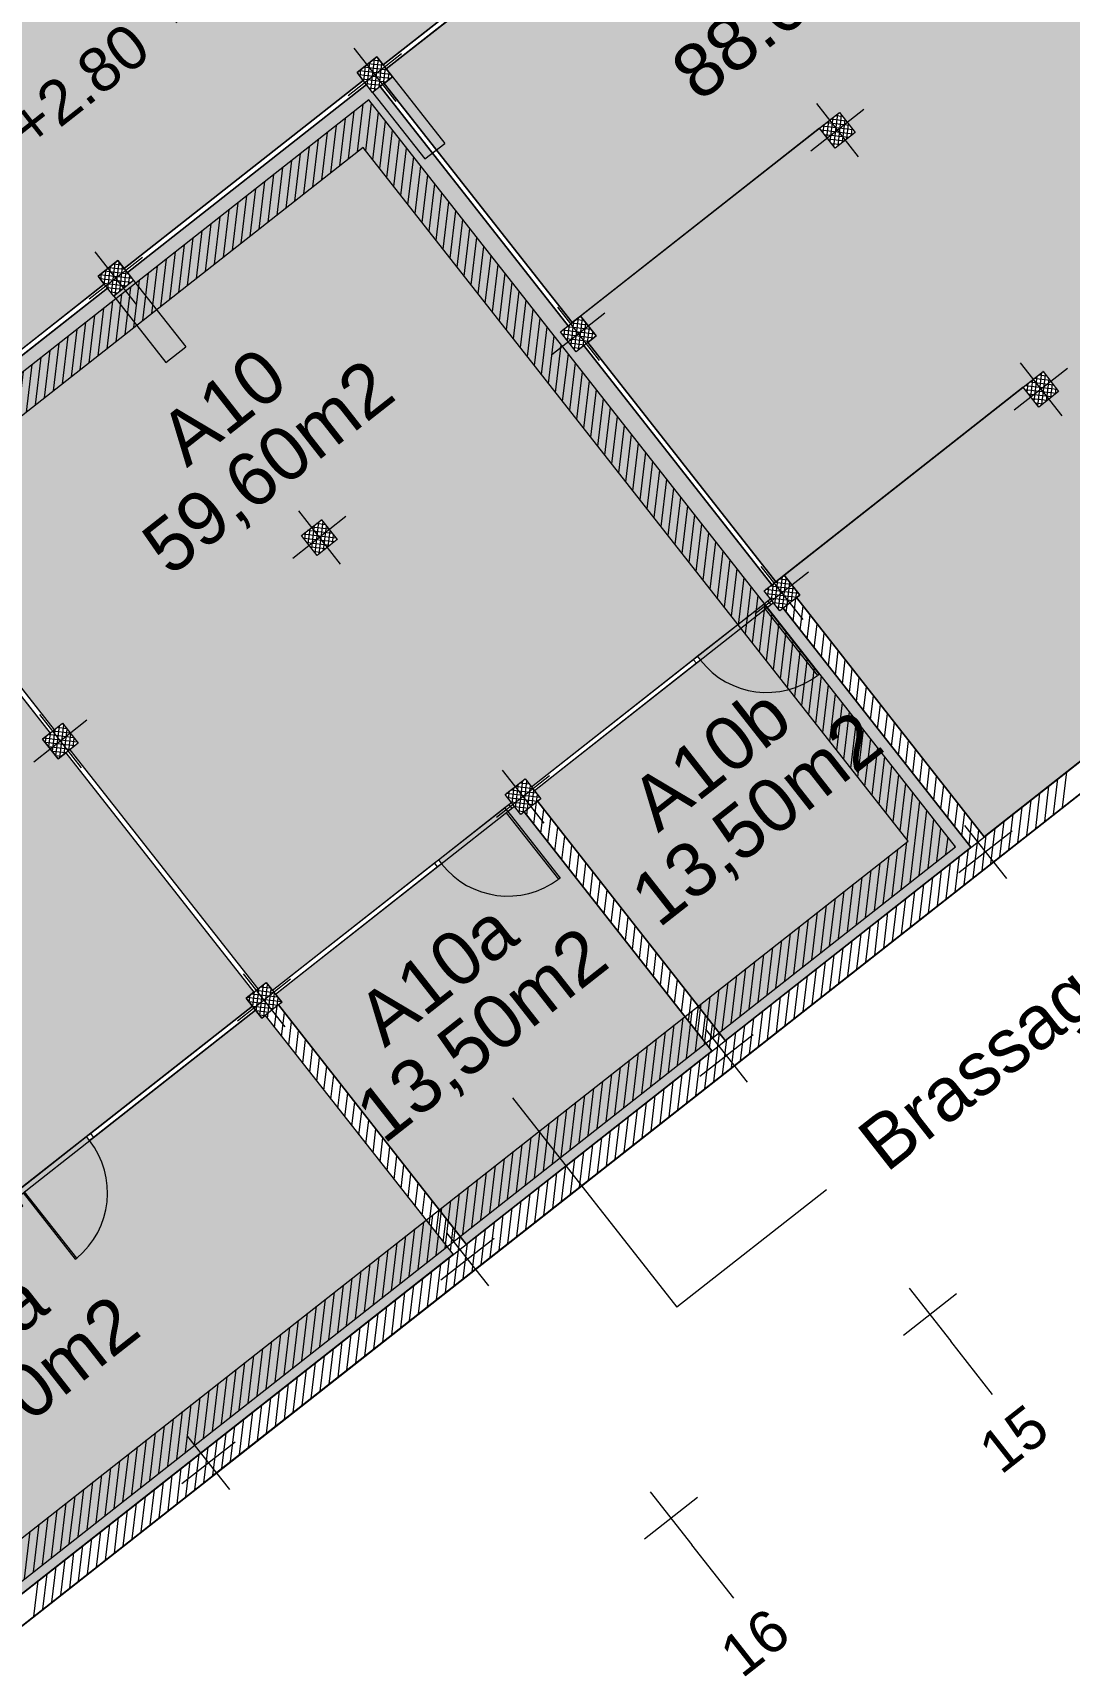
# Model space of a CAD drawing. Header units: metres. Extents: x 2540421 to 2540539, y 1181212 to 1181315.
# Drawn here: x 2540468.63 to 2540480.91, y 1181238.9 to 1181258.16 of the extents above; entities that cross this region are included whole.
import ezdxf

# ---------------------------------------------------------------- set-up
doc = ezdxf.new("R2010")
doc.units = ezdxf.units.M
doc.header["$LTSCALE"] = 5080
doc.linetypes.add('STYLE_01', pattern=[0.136032, 0.068016, -0.068016])
doc.layers.add('Axe batim.', color=7, linetype='Continuous')
for name, color, linetype, lineweight in [('CLOISONS', 7, 'Continuous', 20), ('Detection incendie', 7, 'Continuous', 20), ('HEIG-FLOOR', 10, 'Continuous', 20), ('HEIG-PORTES', 130, 'Continuous', 20), ('HEIG-ROOM', 160, 'Continuous', 20), ('L_GENDE', 7, 'Continuous', 20), ('MURS_ET_PILIERS', 7, 'Continuous', 20), ('Surface', 7, 'Continuous', 20), ('TRAITILL_S', 7, 'Continuous', 20), ('TRAME-MUR', 7, 'Continuous', 20), ('Z-contour', 7, 'Continuous', 20), ('Z-couleur', 7, 'Continuous', 20)]:
    doc.layers.add(name, color=color, linetype=linetype, lineweight=lineweight)
doc.styles.add('Helvetica', font='arial.ttf', dxfattribs={"height": 500})
doc.styles.add('Helvetica (bold)', font='arial.ttf', dxfattribs={"height": 150})

# ---------------------------------------------------------------- blocks, each defined once
blk = doc.blocks.new('Cl-1')
at = {"layer": 'CLOISONS', "linetype": 'Continuous', "lineweight": 20}
for p, q in [((-3560, 180), (-3600, 180)), ((-3600, 120), (-3500, 120)), ((-3500, 180), (-3560, 180)), ((-3560, 180), (-3560, 120)), ((-3500, 120), (-3500, 180)), ((-1900, 120), (-1900, 180)), ((-1900, 180), (-1840, 180)), ((-1840, 120), (-1900, 120)), ((-1840, 180), (-1840, 120)), ((-1840, 180), (0, 180)), ((-1840, 120), (0, 120))]:
    blk.add_line(p, q, dxfattribs=at)

msp = doc.modelspace()

# ---------------------------------------------------------------- hatches: boundary and pattern name
at = {"layer": 'Detection incendie', "linetype": 'Continuous', "lineweight": 0}
h = msp.add_hatch(dxfattribs=at)
h.set_pattern_fill('ANSI31', color=5, scale=0.03, angle=38.1665, style=0)
h.set_pattern_definition([(83.166527, (2540446.29578, 1180766.048435), (-0.09457336, 0.01133323), [])])
h.paths.add_polyline_path([(2540479, 1181248.587), (2540472.548, 1181256.796), (2540455.182, 1181243.147), (2540461.634, 1181234.938)], flags=16)
h.paths.add_polyline_path([(2540479.562, 1181248.52), (2540472.615, 1181257.358), (2540454.62, 1181243.214), (2540461.567, 1181234.376)])
at = {"layer": 'Z-couleur', "linetype": 'Continuous', "lineweight": 0}
h = msp.add_hatch(color=2, dxfattribs=at)
h.dxf.hatch_style = 1
h.paths.add_polyline_path([(2540451.994, 1181246.162), (2540452.089, 1181246.236), (2540452.014, 1181246.331), (2540454.845, 1181248.555), (2540454.919, 1181248.461), (2540455.155, 1181248.646), (2540455.081, 1181248.741), (2540457.911, 1181250.965), (2540457.985, 1181250.871), (2540458.221, 1181251.056), (2540458.147, 1181251.151), (2540460.977, 1181253.375), (2540461.052, 1181253.281), (2540461.287, 1181253.466), (2540461.213, 1181253.561), (2540462.707, 1181254.735), (2540462.67, 1181254.782), (2540463.928, 1181255.771), (2540463.965, 1181255.724), (2540464.044, 1181255.785), (2540464.118, 1181255.691), (2540464.354, 1181255.876), (2540464.279, 1181255.971), (2540467.11, 1181258.195), (2540467.184, 1181258.101), (2540467.42, 1181258.286), (2540467.346, 1181258.381), (2540467.424, 1181258.442), (2540467.387, 1181258.49), (2540468.645, 1181259.478), (2540468.682, 1181259.431), (2540470.176, 1181260.605), (2540470.25, 1181260.511), (2540470.486, 1181260.696), (2540470.412, 1181260.791), (2540470.491, 1181260.853), (2540470.454, 1181260.9), (2540471.711, 1181261.888), (2540471.749, 1181261.841), (2540473.242, 1181263.015), (2540473.317, 1181262.921), (2540473.552, 1181263.106), (2540473.478, 1181263.201), (2540476.309, 1181265.425), (2540476.383, 1181265.331), (2540476.619, 1181265.516), (2540476.544, 1181265.611), (2540479.375, 1181267.835), (2540479.449, 1181267.741), (2540479.685, 1181267.926), (2540479.611, 1181268.021), (2540479.697, 1181268.089), (2540479.66, 1181268.136), (2540480.95, 1181269.149), (2540480.987, 1181269.102), (2540482.441, 1181270.245), (2540482.515, 1181270.151), (2540482.751, 1181270.336), (2540482.677, 1181270.431), (2540482.756, 1181270.493), (2540482.719, 1181270.54), (2540483.976, 1181271.528), (2540484.014, 1181271.481), (2540485.507, 1181272.655), (2540485.582, 1181272.561), (2540485.817, 1181272.746), (2540485.743, 1181272.841), (2540485.822, 1181272.903), (2540485.785, 1181272.95), (2540487.043, 1181273.938), (2540487.08, 1181273.891), (2540488.574, 1181275.065), (2540488.648, 1181274.971), (2540488.884, 1181275.156), (2540488.809, 1181275.251), (2540491.64, 1181277.475), (2540494.013, 1181274.456), (2540492.519, 1181273.282), (2540492.556, 1181273.235), (2540491.298, 1181272.246), (2540491.261, 1181272.293), (2540491.182, 1181272.232), (2540491.108, 1181272.326), (2540490.872, 1181272.141), (2540490.947, 1181272.046), (2540489.453, 1181270.872), (2540489.49, 1181270.825), (2540488.232, 1181269.836), (2540488.195, 1181269.883), (2540488.116, 1181269.822), (2540488.042, 1181269.916), (2540487.806, 1181269.731), (2540487.88, 1181269.636), (2540486.426, 1181268.493), (2540486.463, 1181268.446), (2540485.173, 1181267.432), (2540485.136, 1181267.48), (2540485.05, 1181267.412), (2540484.976, 1181267.506), (2540484.74, 1181267.321), (2540484.814, 1181267.226), (2540481.984, 1181265.002), (2540481.91, 1181265.096), (2540481.674, 1181264.911), (2540481.748, 1181264.816), (2540480.293, 1181263.673), (2540480.33, 1181263.626), (2540479.041, 1181262.612), (2540479.004, 1181262.66), (2540478.917, 1181262.592), (2540478.843, 1181262.686), (2540478.607, 1181262.501), (2540478.682, 1181262.406), (2540477.227, 1181261.263), (2540477.264, 1181261.216), (2540475.975, 1181260.202), (2540475.938, 1181260.25), (2540475.851, 1181260.182), (2540475.777, 1181260.276), (2540475.541, 1181260.091), (2540475.615, 1181259.996), (2540472.785, 1181257.772), (2540472.711, 1181257.866), (2540472.475, 1181257.681), (2540472.549, 1181257.586), (2540469.719, 1181255.362), (2540469.645, 1181255.456), (2540469.409, 1181255.271), (2540469.483, 1181255.176), (2540467.989, 1181254.002), (2540468.026, 1181253.955), (2540466.768, 1181252.966), (2540466.731, 1181253.013), (2540466.652, 1181252.952), (2540466.578, 1181253.046), (2540466.342, 1181252.861), (2540466.417, 1181252.766), (2540464.923, 1181251.592), (2540464.96, 1181251.545), (2540463.702, 1181250.556), (2540463.665, 1181250.603), (2540463.586, 1181250.542), (2540463.512, 1181250.636), (2540463.276, 1181250.451), (2540463.35, 1181250.356), (2540460.517, 1181248.129), (2540460.443, 1181248.224), (2540460.21, 1181248.041), (2540460.284, 1181247.946), (2540458.79, 1181246.772), (2540458.827, 1181246.725), (2540457.569, 1181245.736), (2540457.532, 1181245.783), (2540457.454, 1181245.722), (2540457.38, 1181245.816), (2540457.144, 1181245.631), (2540457.221, 1181245.532), (2540454.39, 1181243.308), (2540454.313, 1181243.406), (2540454.219, 1181243.332)])
at = {"layer": 'Z-couleur', "linetype": 'Continuous', "lineweight": 0, "true_color": 0xffd1ff}
h = msp.add_hatch(color=7, dxfattribs=at)
h.dxf.hatch_style = 1
h.paths.add_polyline_path([(2540472.822, 1181257.724), (2540472.896, 1181257.63), (2540472.798, 1181257.553), (2540475.022, 1181254.722), (2540478.187, 1181257.21), (2540478.372, 1181256.974), (2540478.137, 1181256.788), (2540477.951, 1181257.024), (2540475.121, 1181254.8), (2540475.306, 1181254.564), (2540475.208, 1181254.487), (2540477.432, 1181251.656), (2540480.597, 1181254.143), (2540480.782, 1181253.908), (2540480.547, 1181253.722), (2540480.361, 1181253.958), (2540477.531, 1181251.733), (2540477.716, 1181251.498), (2540477.677, 1181251.467), (2540479.901, 1181248.636), (2540485.924, 1181253.37), (2540483.699, 1181256.2), (2540483.613, 1181256.132), (2540483.427, 1181256.368), (2540483.514, 1181256.436), (2540481.289, 1181259.266), (2540481.203, 1181259.198), (2540481.017, 1181259.434), (2540481.104, 1181259.502), (2540478.879, 1181262.333), (2540478.793, 1181262.265), (2540478.719, 1181262.359), (2540475.888, 1181260.134), (2540475.962, 1181260.04), (2540475.727, 1181259.855), (2540475.652, 1181259.949)])
h = msp.add_hatch(color=7, dxfattribs=at)
h.paths.add_polyline_path([(2540469.756, 1181255.314), (2540469.83, 1181255.22), (2540469.594, 1181255.035), (2540469.52, 1181255.129), (2540468.073, 1181253.992), (2540468.026, 1181253.955), (2540466.768, 1181252.966), (2540466.689, 1181252.904), (2540466.764, 1181252.81), (2540466.665, 1181252.733), (2540468.89, 1181249.902), (2540468.988, 1181249.98), (2540469.174, 1181249.744), (2540469.075, 1181249.667), (2540471.3, 1181246.836), (2540471.398, 1181246.913), (2540471.472, 1181246.819), (2540473.391, 1181248.327), (2540473.438, 1181248.364), (2540474.224, 1181248.982), (2540474.271, 1181249.019), (2540474.303, 1181249.044), (2540474.229, 1181249.138), (2540474.465, 1181249.323), (2540474.539, 1181249.229), (2540476.457, 1181250.737), (2540476.504, 1181250.774), (2540477.29, 1181251.392), (2540477.338, 1181251.429), (2540477.369, 1181251.454), (2540477.295, 1181251.548), (2540477.385, 1181251.619), (2540475.161, 1181254.45), (2540475.07, 1181254.378), (2540474.885, 1181254.614), (2540474.975, 1181254.685), (2540472.751, 1181257.516), (2540472.66, 1181257.445), (2540472.586, 1181257.539)])
h.paths.add_polyline_path([(2540472.055, 1181252.39), (2540471.819, 1181252.204), (2540472.004, 1181251.968), (2540472.24, 1181252.154)], flags=17)
h.paths.add_polyline_path([(2540472.091, 1181256.706), (2540472.086, 1181256.712), (2540472.092, 1181256.717), (2540472.097, 1181256.711)], flags=16)
h.paths.add_polyline_path([(2540469.031, 1181254.301), (2540469.025, 1181254.296), (2540469.02, 1181254.302), (2540469.026, 1181254.307)], flags=16)
h = msp.add_hatch(color=7, dxfattribs=at)
h.paths.add_polyline_path([(2540471.237, 1181246.634), (2540471.162, 1181246.728), (2540471.253, 1181246.799), (2540469.028, 1181249.63), (2540468.938, 1181249.558), (2540468.752, 1181249.794), (2540468.843, 1181249.865), (2540466.618, 1181252.696), (2540466.528, 1181252.625), (2540466.454, 1181252.719), (2540465.007, 1181251.582), (2540464.96, 1181251.545), (2540463.702, 1181250.556), (2540463.623, 1181250.494), (2540463.697, 1181250.4), (2540463.462, 1181250.215), (2540463.387, 1181250.309), (2540460.557, 1181248.084), (2540460.631, 1181247.99), (2540460.533, 1181247.913), (2540462.757, 1181245.082), (2540462.856, 1181245.16), (2540463.041, 1181244.924), (2540462.943, 1181244.847), (2540465.167, 1181242.016), (2540465.266, 1181242.093), (2540465.34, 1181241.999), (2540468.17, 1181244.224), (2540468.096, 1181244.318), (2540468.332, 1181244.503), (2540468.406, 1181244.409), (2540468.485, 1181244.471), (2540469.271, 1181245.089), (2540469.318, 1181245.126)])
h.paths.add_polyline_path([(2540466.107, 1181247.334), (2540465.922, 1181247.57), (2540465.686, 1181247.384), (2540465.872, 1181247.148)], flags=17)
h.paths.add_polyline_path([(2540465.959, 1181251.886), (2540465.953, 1181251.892), (2540465.96, 1181251.897), (2540465.965, 1181251.891)], flags=16)
at = {"layer": 'Z-couleur', "linetype": 'Continuous', "lineweight": 0}
msp.add_hatch(color=131, dxfattribs=at).paths.add_polyline_path([(2540477.52, 1181251.343), (2540477.48, 1181251.312), (2540477.406, 1181251.407), (2540477.327, 1181251.345), (2540477.29, 1181251.392), (2540476.504, 1181250.774), (2540476.541, 1181250.727), (2540476.494, 1181250.69), (2540474.576, 1181249.182), (2540474.65, 1181249.088), (2540474.611, 1181249.057), (2540476.835, 1181246.226), (2540479.744, 1181248.513)])
at = {"layer": 'Z-couleur', "linetype": 'Continuous', "lineweight": 0, "true_color": 0xffd1ff}
for points in [[(2540471.509, 1181246.772), (2540471.584, 1181246.678), (2540471.544, 1181246.647), (2540473.769, 1181243.816), (2540476.678, 1181246.103), (2540474.453, 1181248.933), (2540474.414, 1181248.902), (2540474.34, 1181248.997), (2540474.261, 1181248.935), (2540474.224, 1181248.982), (2540473.438, 1181248.364), (2540473.475, 1181248.317), (2540473.428, 1181248.28)], [(2540473.612, 1181243.693), (2540471.387, 1181246.523), (2540471.348, 1181246.492), (2540471.274, 1181246.587), (2540469.355, 1181245.079), (2540469.308, 1181245.042), (2540469.271, 1181245.089), (2540468.485, 1181244.471), (2540468.522, 1181244.424), (2540468.475, 1181244.387), (2540468.443, 1181244.362), (2540468.517, 1181244.268), (2540468.282, 1181244.082), (2540468.207, 1181244.177), (2540465.377, 1181241.952), (2540465.451, 1181241.858), (2540465.412, 1181241.827), (2540467.636, 1181238.996)]]:
    msp.add_hatch(color=7, dxfattribs=at).paths.add_polyline_path(points)

# ---------------------------------------------------------------- linework, layer by layer
at = {"layer": 'Axe batim.', "color": 250, "linetype": 'Continuous', "lineweight": 0}
for p, q in [((2540473, 1181257.903), (2540472.371, 1181257.408)), ((2540472.438, 1181257.97), (2540472.933, 1181257.341)), ((2540477.915, 1181257.314), (2540478.409, 1181256.685)), ((2540478.476, 1181257.246), (2540477.847, 1181256.752)), ((2540469.934, 1181255.493), (2540469.305, 1181254.998)), ((2540469.372, 1181255.56), (2540469.866, 1181254.931)), ((2540475.41, 1181254.836), (2540474.781, 1181254.342)), ((2540474.848, 1181254.904), (2540475.343, 1181254.275)), ((2540480.325, 1181254.247), (2540480.819, 1181253.618)), ((2540480.886, 1181254.18), (2540480.257, 1181253.686)), ((2540471.782, 1181252.494), (2540472.276, 1181251.865)), ((2540472.344, 1181252.426), (2540471.715, 1181251.932)), ((2540477.82, 1181251.77), (2540477.191, 1181251.276)), ((2540477.258, 1181251.837), (2540477.753, 1181251.208)), ((2540469.278, 1181250.016), (2540468.649, 1181249.522)), ((2540468.716, 1181250.084), (2540469.21, 1181249.455)), ((2540474.192, 1181249.427), (2540474.686, 1181248.798)), ((2540474.754, 1181249.36), (2540474.125, 1181248.866)), ((2540480.23, 1181248.704), (2540479.601, 1181248.209)), ((2540479.668, 1181248.771), (2540480.163, 1181248.142)), ((2540471.688, 1181246.95), (2540471.059, 1181246.456)), ((2540471.126, 1181247.017), (2540471.62, 1181246.388)), ((2540476.602, 1181246.361), (2540477.096, 1181245.732)), ((2540477.164, 1181246.294), (2540476.535, 1181245.799)), ((2540474.098, 1181243.884), (2540473.469, 1181243.389)), ((2540473.536, 1181243.951), (2540474.03, 1181243.322)), ((2540479.012, 1181243.295), (2540479.506, 1181242.666)), ((2540479.574, 1181243.228), (2540478.945, 1181242.733)), ((2540470.47, 1181241.541), (2540470.964, 1181240.912)), ((2540471.031, 1181241.474), (2540470.402, 1181240.979)), ((2540476.508, 1181240.818), (2540475.879, 1181240.323)), ((2540475.946, 1181240.885), (2540476.44, 1181240.256))]:
    msp.add_line(p, q, dxfattribs=at)
at = {"layer": 'Axe batim.', "color": 0, "linetype": 'Continuous', "lineweight": 0}
for p, q in [((2540480.001, 1181242.037), (2540479.506, 1181242.666)), ((2540476.935, 1181239.627), (2540476.44, 1181240.256))]:
    msp.add_line(p, q, dxfattribs=at)
at = {"layer": 'CLOISONS', "linetype": 'Continuous', "lineweight": 20}
for p, q in [((2540472.785, 1181257.772), (2540475.615, 1181259.996)), ((2540472.822, 1181257.724), (2540475.652, 1181259.949)), ((2540469.719, 1181255.362), (2540472.549, 1181257.586)), ((2540469.756, 1181255.314), (2540472.586, 1181257.539)), ((2540472.751, 1181257.516), (2540474.975, 1181254.685)), ((2540472.798, 1181257.553), (2540475.022, 1181254.722)), ((2540475.161, 1181254.45), (2540477.385, 1181251.619)), ((2540475.208, 1181254.487), (2540477.432, 1181251.656)), ((2540466.618, 1181252.696), (2540468.843, 1181249.865)), ((2540466.665, 1181252.733), (2540468.89, 1181249.902)), ((2540477.29, 1181251.392), (2540477.338, 1181251.429)), ((2540477.327, 1181251.345), (2540477.29, 1181251.392)), ((2540477.406, 1181251.407), (2540477.327, 1181251.345)), ((2540477.338, 1181251.429), (2540477.369, 1181251.454)), ((2540477.338, 1181251.429), (2540477.375, 1181251.382)), ((2540476.457, 1181250.737), (2540476.504, 1181250.774)), ((2540476.504, 1181250.774), (2540476.541, 1181250.727)), ((2540474.539, 1181249.229), (2540476.457, 1181250.737)), ((2540476.494, 1181250.69), (2540474.576, 1181249.182)), ((2540476.494, 1181250.69), (2540476.457, 1181250.737)), ((2540476.541, 1181250.727), (2540476.494, 1181250.69)), ((2540469.028, 1181249.63), (2540471.253, 1181246.799)), ((2540469.075, 1181249.667), (2540471.3, 1181246.836)), ((2540474.224, 1181248.982), (2540474.271, 1181249.019)), ((2540474.271, 1181249.019), (2540474.303, 1181249.044)), ((2540474.271, 1181249.019), (2540474.308, 1181248.972)), ((2540474.261, 1181248.935), (2540474.224, 1181248.982)), ((2540474.34, 1181248.997), (2540474.261, 1181248.935)), ((2540471.472, 1181246.819), (2540473.391, 1181248.327)), ((2540473.428, 1181248.28), (2540471.509, 1181246.772)), ((2540473.391, 1181248.327), (2540473.438, 1181248.364)), ((2540473.428, 1181248.28), (2540473.391, 1181248.327)), ((2540473.475, 1181248.317), (2540473.428, 1181248.28)), ((2540473.438, 1181248.364), (2540473.475, 1181248.317)), ((2540469.318, 1181245.126), (2540471.237, 1181246.634)), ((2540471.274, 1181246.587), (2540469.355, 1181245.079)), ((2540471.237, 1181246.634), (2540471.274, 1181246.587)), ((2540469.271, 1181245.089), (2540469.318, 1181245.126)), ((2540469.308, 1181245.042), (2540469.271, 1181245.089)), ((2540469.355, 1181245.079), (2540469.308, 1181245.042)), ((2540469.318, 1181245.126), (2540469.355, 1181245.079))]:
    msp.add_line(p, q, dxfattribs=at)
at = {"layer": 'Detection incendie', "color": 5, "linetype": 'Continuous', "lineweight": 20, "flags": 128}
for points in [[(2540479.562, 1181248.52), (2540472.615, 1181257.358), (2540454.62, 1181243.214), (2540461.567, 1181234.376)], [(2540479, 1181248.587), (2540472.548, 1181256.796), (2540455.182, 1181243.147), (2540461.634, 1181234.938)]]:
    msp.add_lwpolyline(points, close=True, dxfattribs=at)
at = {"layer": 'HEIG-FLOOR', "flags": 128}
msp.add_lwpolyline([(2540455.569, 1181229.13), (2540501.621, 1181265.326), (2540503.908, 1181262.417), (2540503.798, 1181262.331), (2540503.921, 1181262.173), (2540513.199, 1181269.465), (2540512.025, 1181270.959), (2540533.245, 1181287.637), (2540532.75, 1181288.266), (2540534.173, 1181289.385), (2540532.443, 1181291.586), (2540531.025, 1181293.391), (2540529.724, 1181295.046), (2540528.545, 1181294.119), (2540524.837, 1181298.836), (2540512.572, 1181289.196), (2540502.932, 1181301.461), (2540426.04, 1181241.026)], dxfattribs=at)
at = {"layer": 'HEIG-PORTES', "linetype": 'Continuous', "lineweight": 20}
for p, q in [((2540477.312, 1181251.332), (2540477.327, 1181251.345)), ((2540477.93, 1181250.546), (2540477.312, 1181251.332)), ((2540477.327, 1181251.345), (2540477.945, 1181250.559)), ((2540477.945, 1181250.559), (2540477.93, 1181250.546)), ((2540474.246, 1181248.922), (2540474.261, 1181248.935)), ((2540474.863, 1181248.136), (2540474.246, 1181248.922)), ((2540474.261, 1181248.935), (2540474.879, 1181248.149)), ((2540474.879, 1181248.149), (2540474.863, 1181248.136)), ((2540468.522, 1181244.424), (2540469.14, 1181243.638)), ((2540469.156, 1181243.65), (2540468.538, 1181244.436)), ((2540469.14, 1181243.638), (2540469.156, 1181243.65))]:
    msp.add_line(p, q, dxfattribs=at)
for centre, start, end in [((2540477.327, 1181251.345), 218.1665, 306.9819), ((2540474.261, 1181248.935), 218.1665, 306.9819), ((2540468.522, 1181244.424), 309.3511, 38.1665)]:
    msp.add_arc(centre, 1, start, end, dxfattribs=at)
at = {"layer": 'HEIG-ROOM', "flags": 128}
for points in [[(2540466.652, 1181252.952), (2540469.483, 1181255.176), (2540469.409, 1181255.271), (2540469.645, 1181255.456), (2540469.719, 1181255.362), (2540472.549, 1181257.586), (2540472.475, 1181257.681), (2540472.711, 1181257.866), (2540472.785, 1181257.772), (2540475.615, 1181259.996)], [(2540481.289, 1181259.266), (2540483.514, 1181256.436), (2540483.427, 1181256.368), (2540483.613, 1181256.132), (2540483.699, 1181256.2), (2540485.924, 1181253.37), (2540479.901, 1181248.636), (2540477.677, 1181251.467), (2540477.716, 1181251.498), (2540477.531, 1181251.733), (2540477.432, 1181251.656), (2540475.208, 1181254.487), (2540475.306, 1181254.564), (2540475.121, 1181254.8), (2540475.022, 1181254.722), (2540472.798, 1181257.553), (2540472.896, 1181257.63), (2540472.822, 1181257.724), (2540475.652, 1181259.949)], [(2540466.665, 1181252.733), (2540468.89, 1181249.902), (2540468.988, 1181249.98), (2540469.174, 1181249.744), (2540469.075, 1181249.667), (2540471.3, 1181246.836), (2540471.398, 1181246.913), (2540471.472, 1181246.819), (2540474.303, 1181249.044), (2540474.229, 1181249.138), (2540474.465, 1181249.323), (2540474.539, 1181249.229), (2540477.369, 1181251.454), (2540477.295, 1181251.548), (2540477.385, 1181251.619), (2540475.161, 1181254.45), (2540475.07, 1181254.378), (2540474.885, 1181254.614), (2540474.975, 1181254.685), (2540472.751, 1181257.516), (2540472.66, 1181257.445), (2540472.586, 1181257.539), (2540469.756, 1181255.314), (2540469.83, 1181255.22), (2540469.594, 1181255.035), (2540469.52, 1181255.129), (2540466.689, 1181252.904)], [(2540466.618, 1181252.696), (2540468.843, 1181249.865), (2540468.752, 1181249.794), (2540468.938, 1181249.558), (2540469.028, 1181249.63), (2540471.253, 1181246.799), (2540471.162, 1181246.728), (2540471.237, 1181246.634), (2540468.406, 1181244.409)]]:
    msp.add_lwpolyline(points, dxfattribs=at)
for points in [[(2540474.576, 1181249.182), (2540474.65, 1181249.088), (2540474.611, 1181249.057), (2540476.835, 1181246.226), (2540479.744, 1181248.513), (2540477.52, 1181251.343), (2540477.48, 1181251.312), (2540477.406, 1181251.407)], [(2540473.769, 1181243.816), (2540476.678, 1181246.103), (2540474.453, 1181248.933), (2540474.414, 1181248.902), (2540474.34, 1181248.997), (2540471.509, 1181246.772), (2540471.583, 1181246.677), (2540471.544, 1181246.647)], [(2540465.451, 1181241.858), (2540465.377, 1181241.952), (2540468.207, 1181244.177), (2540468.282, 1181244.082), (2540468.517, 1181244.268), (2540468.443, 1181244.362), (2540471.274, 1181246.587), (2540471.348, 1181246.492), (2540471.387, 1181246.523), (2540473.612, 1181243.693), (2540467.636, 1181238.996), (2540465.412, 1181241.827)]]:
    msp.add_lwpolyline(points, close=True, dxfattribs=at)
at = {"layer": 'L_GENDE', "color": 7, "linetype": 'Continuous', "lineweight": 9}
for p in [(2540474.317, 1181245.547), (2540478.032, 1181244.46)]:
    msp.add_line(p, (2540476.263, 1181243.07), dxfattribs=at)
at = {"layer": 'MURS_ET_PILIERS', "color": 7, "linetype": 'Continuous', "lineweight": 20}
for p, q in [((2540461.543, 1181234.207), (2540501.169, 1181265.352)), ((2540473.994, 1181243.611), (2540498.524, 1181262.891)), ((2540492.223, 1181257.939), (2540470.76, 1181241.069)), ((2540472.475, 1181257.681), (2540472.711, 1181257.866)), ((2540472.711, 1181257.866), (2540472.896, 1181257.63)), ((2540472.66, 1181257.445), (2540472.475, 1181257.681)), ((2540472.475, 1181257.681), (2540472.475, 1181257.681)), ((2540472.896, 1181257.63), (2540472.66, 1181257.445)), ((2540477.951, 1181257.024), (2540478.187, 1181257.21)), ((2540478.187, 1181257.21), (2540478.372, 1181256.974)), ((2540478.137, 1181256.788), (2540477.951, 1181257.024)), ((2540477.951, 1181257.024), (2540477.951, 1181257.024)), ((2540478.372, 1181256.974), (2540478.137, 1181256.788)), ((2540469.409, 1181255.271), (2540469.645, 1181255.456)), ((2540469.645, 1181255.456), (2540469.83, 1181255.22)), ((2540469.594, 1181255.035), (2540469.409, 1181255.271)), ((2540469.409, 1181255.271), (2540469.409, 1181255.271)), ((2540469.83, 1181255.22), (2540469.594, 1181255.035)), ((2540474.885, 1181254.614), (2540475.121, 1181254.8)), ((2540475.121, 1181254.8), (2540475.306, 1181254.564)), ((2540475.07, 1181254.378), (2540474.885, 1181254.614)), ((2540474.885, 1181254.614), (2540474.885, 1181254.614)), ((2540475.306, 1181254.564), (2540475.07, 1181254.378)), ((2540480.361, 1181253.958), (2540480.597, 1181254.143)), ((2540480.597, 1181254.143), (2540480.782, 1181253.908)), ((2540480.547, 1181253.722), (2540480.361, 1181253.958)), ((2540480.361, 1181253.958), (2540480.361, 1181253.958)), ((2540480.782, 1181253.908), (2540480.547, 1181253.722)), ((2540471.819, 1181252.204), (2540472.055, 1181252.39)), ((2540472.055, 1181252.39), (2540472.24, 1181252.154)), ((2540472.004, 1181251.968), (2540471.819, 1181252.204)), ((2540471.819, 1181252.204), (2540471.819, 1181252.204)), ((2540472.24, 1181252.154), (2540472.004, 1181251.968)), ((2540477.295, 1181251.548), (2540477.531, 1181251.733)), ((2540477.531, 1181251.733), (2540477.716, 1181251.498)), ((2540477.48, 1181251.312), (2540477.295, 1181251.548)), ((2540477.295, 1181251.548), (2540477.295, 1181251.548)), ((2540477.716, 1181251.498), (2540477.48, 1181251.312)), ((2540468.752, 1181249.794), (2540468.988, 1181249.98)), ((2540468.938, 1181249.558), (2540468.752, 1181249.794)), ((2540468.752, 1181249.794), (2540468.752, 1181249.794)), ((2540468.988, 1181249.98), (2540469.174, 1181249.744)), ((2540469.174, 1181249.744), (2540468.938, 1181249.558)), ((2540474.229, 1181249.138), (2540474.465, 1181249.323)), ((2540474.465, 1181249.323), (2540474.65, 1181249.088)), ((2540474.414, 1181248.902), (2540474.229, 1181249.138)), ((2540474.229, 1181249.138), (2540474.229, 1181249.138)), ((2540474.65, 1181249.088), (2540474.414, 1181248.902)), ((2540471.162, 1181246.728), (2540471.398, 1181246.913)), ((2540471.398, 1181246.913), (2540471.584, 1181246.678)), ((2540471.348, 1181246.492), (2540471.162, 1181246.728)), ((2540471.162, 1181246.728), (2540471.162, 1181246.728)), ((2540471.584, 1181246.678), (2540471.348, 1181246.492)), ((2540467.861, 1181238.791), (2540473.994, 1181243.611))]:
    msp.add_line(p, q, dxfattribs=at)
at = {"layer": 'MURS_ET_PILIERS', "linetype": 'Continuous', "lineweight": 20}
for p, q in [((2540477.52, 1181251.343), (2540479.744, 1181248.513)), ((2540479.901, 1181248.636), (2540477.677, 1181251.467)), ((2540476.835, 1181246.226), (2540474.611, 1181249.057)), ((2540474.453, 1181248.933), (2540476.678, 1181246.103)), ((2540471.387, 1181246.523), (2540473.612, 1181243.693)), ((2540473.769, 1181243.816), (2540471.544, 1181246.647))]:
    msp.add_line(p, q, dxfattribs=at)
at = {"layer": 'TRAITILL_S', "color": 7, "linetype": 'STYLE_01', "lineweight": 20}
for p, q in [((2540472.896, 1181257.63), (2540473.514, 1181256.844)), ((2540472.896, 1181257.63), (2540473.514, 1181256.844)), ((2540472.66, 1181257.445), (2540473.278, 1181256.659)), ((2540472.66, 1181257.445), (2540473.278, 1181256.659)), ((2540473.278, 1181256.659), (2540473.514, 1181256.844)), ((2540473.278, 1181256.659), (2540473.514, 1181256.844)), ((2540469.83, 1181255.22), (2540470.448, 1181254.434)), ((2540469.594, 1181255.035), (2540470.212, 1181254.249)), ((2540470.212, 1181254.249), (2540470.448, 1181254.434))]:
    msp.add_line(p, q, dxfattribs=at)
at = {"layer": 'TRAME-MUR', "color": 7, "linetype": 'Continuous', "lineweight": 20}
for p, q in [((2540501.59, 1181265.301), (2540455.569, 1181229.13)), ((2540461.543, 1181234.207), (2540501.169, 1181265.352)), ((2540472.475, 1181257.681), (2540472.711, 1181257.866)), ((2540472.711, 1181257.866), (2540472.896, 1181257.63)), ((2540472.66, 1181257.445), (2540472.475, 1181257.681)), ((2540472.475, 1181257.681), (2540472.475, 1181257.681)), ((2540472.896, 1181257.63), (2540472.66, 1181257.445)), ((2540477.951, 1181257.024), (2540478.187, 1181257.21)), ((2540478.187, 1181257.21), (2540478.372, 1181256.974)), ((2540478.137, 1181256.788), (2540477.951, 1181257.024)), ((2540477.951, 1181257.024), (2540477.951, 1181257.024)), ((2540478.372, 1181256.974), (2540478.137, 1181256.788)), ((2540468.752, 1181249.794), (2540468.988, 1181249.98)), ((2540468.938, 1181249.558), (2540468.752, 1181249.794)), ((2540468.752, 1181249.794), (2540468.752, 1181249.794)), ((2540468.988, 1181249.98), (2540469.174, 1181249.744)), ((2540469.174, 1181249.744), (2540468.938, 1181249.558))]:
    msp.add_line(p, q, dxfattribs=at)
at = {"layer": 'TRAME-MUR', "linetype": 'Continuous', "lineweight": 0}
for p, q in [((2540472.874, 1181257.658), (2540472.503, 1181257.702)), ((2540472.512, 1181257.633), (2540472.522, 1181257.718)), ((2540472.554, 1181257.581), (2540472.575, 1181257.759)), ((2540472.833, 1181257.711), (2540472.556, 1181257.744)), ((2540472.595, 1181257.528), (2540472.628, 1181257.801)), ((2540472.791, 1181257.764), (2540472.609, 1181257.786)), ((2540472.637, 1181257.475), (2540472.681, 1181257.842)), ((2540472.749, 1181257.817), (2540472.662, 1181257.827)), ((2540472.683, 1181257.463), (2540472.729, 1181257.843)), ((2540472.736, 1181257.504), (2540472.77, 1181257.79)), ((2540472.789, 1181257.546), (2540472.812, 1181257.737)), ((2540472.842, 1181257.588), (2540472.854, 1181257.684)), ((2540472.871, 1181257.61), (2540472.495, 1181257.655)), ((2540472.818, 1181257.569), (2540472.536, 1181257.603)), ((2540472.765, 1181257.527), (2540472.578, 1181257.55)), ((2540472.712, 1181257.486), (2540472.619, 1181257.497)), ((2540472.895, 1181257.629), (2540472.895, 1181257.631)), ((2540478.038, 1181256.914), (2540478.061, 1181257.111)), ((2540478.079, 1181256.861), (2540478.114, 1181257.153)), ((2540478.267, 1181257.108), (2540478.085, 1181257.129)), ((2540478.121, 1181256.808), (2540478.167, 1181257.194)), ((2540478.226, 1181257.161), (2540478.138, 1181257.171)), ((2540478.17, 1181256.815), (2540478.213, 1181257.177)), ((2540478.223, 1181256.856), (2540478.255, 1181257.124)), ((2540477.954, 1181257.02), (2540477.955, 1181257.028)), ((2540478.347, 1181256.954), (2540477.971, 1181256.999)), ((2540478.351, 1181257.002), (2540477.979, 1181257.046)), ((2540477.996, 1181256.967), (2540478.008, 1181257.069)), ((2540478.294, 1181256.912), (2540478.013, 1181256.946)), ((2540478.309, 1181257.055), (2540478.032, 1181257.088)), ((2540478.276, 1181256.898), (2540478.296, 1181257.071)), ((2540478.329, 1181256.939), (2540478.338, 1181257.018)), ((2540478.241, 1181256.871), (2540478.054, 1181256.893)), ((2540478.188, 1181256.829), (2540478.096, 1181256.84)), ((2540469.525, 1181255.123), (2540469.557, 1181255.387)), ((2540469.567, 1181255.07), (2540469.61, 1181255.429)), ((2540469.687, 1181255.402), (2540469.59, 1181255.413)), ((2540469.612, 1181255.049), (2540469.659, 1181255.438)), ((2540469.645, 1181255.455), (2540469.643, 1181255.455)), ((2540469.665, 1181255.091), (2540469.7, 1181255.385)), ((2540469.812, 1181255.243), (2540469.431, 1181255.289)), ((2540469.8, 1181255.196), (2540469.432, 1181255.24)), ((2540469.442, 1181255.229), (2540469.451, 1181255.304)), ((2540469.747, 1181255.155), (2540469.474, 1181255.187)), ((2540469.483, 1181255.176), (2540469.504, 1181255.345)), ((2540469.77, 1181255.296), (2540469.484, 1181255.33)), ((2540469.729, 1181255.349), (2540469.537, 1181255.372)), ((2540469.718, 1181255.132), (2540469.742, 1181255.332)), ((2540469.771, 1181255.174), (2540469.784, 1181255.279)), ((2540469.824, 1181255.215), (2540469.825, 1181255.226)), ((2540469.694, 1181255.113), (2540469.516, 1181255.135)), ((2540469.641, 1181255.072), (2540469.557, 1181255.082)), ((2540475.122, 1181254.798), (2540475.119, 1181254.799)), ((2540475.288, 1181254.587), (2540474.908, 1181254.632)), ((2540474.926, 1181254.562), (2540474.937, 1181254.655)), ((2540475.247, 1181254.64), (2540474.961, 1181254.674)), ((2540474.967, 1181254.509), (2540474.99, 1181254.697)), ((2540475.009, 1181254.456), (2540475.043, 1181254.739)), ((2540475.205, 1181254.693), (2540475.014, 1181254.715)), ((2540475.051, 1181254.403), (2540475.096, 1181254.78)), ((2540475.163, 1181254.746), (2540475.067, 1181254.757)), ((2540475.098, 1181254.401), (2540475.143, 1181254.772)), ((2540475.151, 1181254.442), (2540475.184, 1181254.719)), ((2540475.204, 1181254.484), (2540475.226, 1181254.666)), ((2540475.257, 1181254.525), (2540475.268, 1181254.613)), ((2540475.276, 1181254.54), (2540474.909, 1181254.584)), ((2540475.223, 1181254.499), (2540474.95, 1181254.531)), ((2540475.17, 1181254.457), (2540474.992, 1181254.478)), ((2540475.117, 1181254.415), (2540475.033, 1181254.425)), ((2540480.452, 1181253.843), (2540480.476, 1181254.049)), ((2540480.681, 1181254.036), (2540480.49, 1181254.059)), ((2540480.493, 1181253.79), (2540480.529, 1181254.09)), ((2540480.535, 1181253.737), (2540480.582, 1181254.132)), ((2540480.64, 1181254.089), (2540480.543, 1181254.101)), ((2540480.585, 1181253.752), (2540480.627, 1181254.105)), ((2540480.598, 1181254.142), (2540480.596, 1181254.142)), ((2540480.638, 1181253.794), (2540480.669, 1181254.052)), ((2540480.368, 1181253.949), (2540480.37, 1181253.965)), ((2540480.764, 1181253.93), (2540480.384, 1181253.976)), ((2540480.752, 1181253.884), (2540480.385, 1181253.928)), ((2540480.41, 1181253.896), (2540480.423, 1181254.007)), ((2540480.699, 1181253.842), (2540480.426, 1181253.875)), ((2540480.723, 1181253.983), (2540480.437, 1181254.018)), ((2540480.691, 1181253.835), (2540480.71, 1181253.999)), ((2540480.744, 1181253.877), (2540480.752, 1181253.946)), ((2540480.646, 1181253.801), (2540480.468, 1181253.822)), ((2540480.593, 1181253.759), (2540480.51, 1181253.769)), ((2540471.939, 1181252.051), (2540471.972, 1181252.325)), ((2540472.143, 1181252.278), (2540471.942, 1181252.302)), ((2540471.981, 1181251.998), (2540472.025, 1181252.366)), ((2540472.101, 1181252.33), (2540471.995, 1181252.343)), ((2540472.027, 1181251.987), (2540472.073, 1181252.367)), ((2540472.059, 1181252.383), (2540472.048, 1181252.385)), ((2540472.08, 1181252.028), (2540472.114, 1181252.314)), ((2540472.226, 1181252.172), (2540471.836, 1181252.218)), ((2540472.205, 1181252.126), (2540471.846, 1181252.169)), ((2540471.856, 1181252.157), (2540471.866, 1181252.241)), ((2540472.152, 1181252.085), (2540471.888, 1181252.116)), ((2540472.184, 1181252.225), (2540471.889, 1181252.26)), ((2540471.897, 1181252.104), (2540471.919, 1181252.283)), ((2540472.133, 1181252.07), (2540472.156, 1181252.261)), ((2540472.186, 1181252.111), (2540472.197, 1181252.208)), ((2540472.239, 1181252.153), (2540472.239, 1181252.155)), ((2540472.099, 1181252.043), (2540471.93, 1181252.063)), ((2540472.046, 1181252.001), (2540471.971, 1181252.01)), ((2540477.465, 1181251.332), (2540477.511, 1181251.718)), ((2540477.536, 1181251.727), (2540477.524, 1181251.729)), ((2540477.298, 1181251.544), (2540477.299, 1181251.551)), ((2540477.702, 1181251.515), (2540477.313, 1181251.562)), ((2540477.34, 1181251.491), (2540477.352, 1181251.593)), ((2540477.661, 1181251.568), (2540477.366, 1181251.604)), ((2540477.381, 1181251.438), (2540477.405, 1181251.635)), ((2540477.619, 1181251.621), (2540477.419, 1181251.645)), ((2540477.423, 1181251.385), (2540477.458, 1181251.676)), ((2540477.577, 1181251.674), (2540477.472, 1181251.687)), ((2540477.513, 1181251.338), (2540477.557, 1181251.7)), ((2540477.566, 1181251.38), (2540477.598, 1181251.647)), ((2540477.619, 1181251.422), (2540477.64, 1181251.594)), ((2540477.672, 1181251.463), (2540477.682, 1181251.541)), ((2540477.681, 1181251.47), (2540477.323, 1181251.513)), ((2540477.628, 1181251.428), (2540477.364, 1181251.46)), ((2540477.575, 1181251.387), (2540477.406, 1181251.407)), ((2540477.522, 1181251.345), (2540477.447, 1181251.354)), ((2540477.556, 1181251.296), (2540477.566, 1181251.38)), ((2540477.64, 1181251.19), (2540477.672, 1181251.463)), ((2540477.723, 1181251.085), (2540477.756, 1181251.365)), ((2540477.806, 1181250.979), (2540477.84, 1181251.259)), ((2540477.889, 1181250.873), (2540477.923, 1181251.154)), ((2540477.973, 1181250.767), (2540478.006, 1181251.048)), ((2540478.056, 1181250.661), (2540478.089, 1181250.942)), ((2540478.139, 1181250.555), (2540478.173, 1181250.836)), ((2540478.222, 1181250.449), (2540478.256, 1181250.73)), ((2540478.306, 1181250.343), (2540478.339, 1181250.624)), ((2540478.389, 1181250.237), (2540478.422, 1181250.518)), ((2540478.472, 1181250.131), (2540478.506, 1181250.412)), ((2540478.555, 1181250.025), (2540478.589, 1181250.306)), ((2540478.638, 1181249.92), (2540478.672, 1181250.2)), ((2540478.722, 1181249.814), (2540478.755, 1181250.094)), ((2540478.805, 1181249.708), (2540478.839, 1181249.989)), ((2540469.164, 1181249.757), (2540468.765, 1181249.804)), ((2540468.785, 1181249.752), (2540468.794, 1181249.827)), ((2540469.122, 1181249.81), (2540468.818, 1181249.846)), ((2540468.827, 1181249.699), (2540468.847, 1181249.869)), ((2540468.869, 1181249.646), (2540468.9, 1181249.911)), ((2540469.08, 1181249.862), (2540468.871, 1181249.888)), ((2540468.91, 1181249.593), (2540468.953, 1181249.952)), ((2540469.039, 1181249.915), (2540468.924, 1181249.929)), ((2540468.956, 1181249.573), (2540469.002, 1181249.962)), ((2540468.997, 1181249.968), (2540468.977, 1181249.971)), ((2540469.009, 1181249.614), (2540469.044, 1181249.909)), ((2540469.062, 1181249.656), (2540469.086, 1181249.856)), ((2540469.115, 1181249.697), (2540469.127, 1181249.803)), ((2540478.888, 1181249.602), (2540478.922, 1181249.883)), ((2540469.133, 1181249.712), (2540468.784, 1181249.754)), ((2540469.08, 1181249.671), (2540468.826, 1181249.701)), ((2540469.027, 1181249.629), (2540468.867, 1181249.648)), ((2540469.168, 1181249.739), (2540469.169, 1181249.75)), ((2540478.971, 1181249.496), (2540479.005, 1181249.777)), ((2540479.055, 1181249.39), (2540479.088, 1181249.671)), ((2540468.975, 1181249.587), (2540468.909, 1181249.595)), ((2540479.138, 1181249.284), (2540479.172, 1181249.565)), ((2540479.221, 1181249.178), (2540479.255, 1181249.459)), ((2540480.829, 1181248.984), (2540480.879, 1181249.405)), ((2540474.311, 1181249.033), (2540474.334, 1181249.221)), ((2540474.557, 1181249.206), (2540474.347, 1181249.231)), ((2540474.353, 1181248.98), (2540474.387, 1181249.262)), ((2540474.394, 1181248.927), (2540474.44, 1181249.304)), ((2540474.515, 1181249.259), (2540474.4, 1181249.273)), ((2540474.442, 1181248.924), (2540474.487, 1181249.295)), ((2540474.473, 1181249.312), (2540474.453, 1181249.315)), ((2540474.495, 1181248.966), (2540474.528, 1181249.242)), ((2540479.304, 1181249.072), (2540479.338, 1181249.353)), ((2540479.388, 1181248.966), (2540479.421, 1181249.247)), ((2540480.617, 1181248.817), (2540480.667, 1181249.238)), ((2540480.723, 1181248.9), (2540480.773, 1181249.322)), ((2540474.64, 1181249.1), (2540474.241, 1181249.148)), ((2540474.61, 1181249.056), (2540474.26, 1181249.098)), ((2540474.27, 1181249.086), (2540474.281, 1181249.179)), ((2540474.598, 1181249.153), (2540474.294, 1181249.19)), ((2540474.557, 1181249.014), (2540474.302, 1181249.045)), ((2540474.548, 1181249.008), (2540474.57, 1181249.189)), ((2540474.569, 1181248.785), (2540474.601, 1181249.049)), ((2540474.601, 1181249.049), (2540474.611, 1181249.137)), ((2540479.471, 1181248.86), (2540479.505, 1181249.141)), ((2540479.554, 1181248.755), (2540479.588, 1181249.035)), ((2540480.405, 1181248.651), (2540480.456, 1181249.072)), ((2540480.511, 1181248.734), (2540480.561, 1181249.155)), ((2540474.504, 1181248.973), (2540474.344, 1181248.992)), ((2540474.451, 1181248.931), (2540474.385, 1181248.939)), ((2540474.486, 1181248.891), (2540474.495, 1181248.966)), ((2540474.653, 1181248.68), (2540474.686, 1181248.96)), ((2540474.736, 1181248.574), (2540474.77, 1181248.854)), ((2540479.637, 1181248.649), (2540479.671, 1181248.93)), ((2540480.193, 1181248.484), (2540480.244, 1181248.905)), ((2540480.299, 1181248.567), (2540480.35, 1181248.989)), ((2540474.819, 1181248.468), (2540474.853, 1181248.749)), ((2540474.902, 1181248.362), (2540474.936, 1181248.643)), ((2540479.721, 1181248.543), (2540479.754, 1181248.824)), ((2540479.82, 1181248.572), (2540479.837, 1181248.718)), ((2540479.876, 1181248.234), (2540479.926, 1181248.656)), ((2540479.981, 1181248.318), (2540480.032, 1181248.739)), ((2540480.087, 1181248.401), (2540480.138, 1181248.822)), ((2540474.986, 1181248.256), (2540475.019, 1181248.537)), ((2540479.664, 1181248.068), (2540479.714, 1181248.489)), ((2540479.77, 1181248.151), (2540479.82, 1181248.572)), ((2540475.069, 1181248.15), (2540475.102, 1181248.431)), ((2540475.152, 1181248.044), (2540475.186, 1181248.325)), ((2540479.452, 1181247.901), (2540479.502, 1181248.323)), ((2540479.558, 1181247.985), (2540479.608, 1181248.406)), ((2540475.235, 1181247.938), (2540475.269, 1181248.219)), ((2540475.319, 1181247.832), (2540475.352, 1181248.113)), ((2540479.134, 1181247.652), (2540479.185, 1181248.073)), ((2540479.24, 1181247.735), (2540479.291, 1181248.156)), ((2540479.346, 1181247.818), (2540479.396, 1181248.239)), ((2540475.402, 1181247.726), (2540475.435, 1181248.007)), ((2540475.485, 1181247.621), (2540475.519, 1181247.901)), ((2540478.922, 1181247.485), (2540478.973, 1181247.906)), ((2540479.028, 1181247.568), (2540479.079, 1181247.99)), ((2540475.568, 1181247.515), (2540475.602, 1181247.795)), ((2540475.652, 1181247.409), (2540475.685, 1181247.69)), ((2540478.711, 1181247.319), (2540478.761, 1181247.74)), ((2540478.816, 1181247.402), (2540478.867, 1181247.823)), ((2540475.735, 1181247.303), (2540475.768, 1181247.584)), ((2540475.818, 1181247.197), (2540475.852, 1181247.478)), ((2540478.393, 1181247.069), (2540478.443, 1181247.49)), ((2540478.499, 1181247.152), (2540478.549, 1181247.573)), ((2540478.605, 1181247.235), (2540478.655, 1181247.657)), ((2540475.901, 1181247.091), (2540475.935, 1181247.372)), ((2540478.181, 1181246.903), (2540478.231, 1181247.324)), ((2540478.287, 1181246.986), (2540478.337, 1181247.407)), ((2540475.984, 1181246.985), (2540476.018, 1181247.266)), ((2540476.068, 1181246.879), (2540476.101, 1181247.16)), ((2540477.969, 1181246.736), (2540478.02, 1181247.157)), ((2540478.075, 1181246.819), (2540478.126, 1181247.241)), ((2540471.411, 1181246.897), (2540471.382, 1181246.901)), ((2540476.151, 1181246.773), (2540476.185, 1181247.054)), ((2540476.234, 1181246.667), (2540476.268, 1181246.948)), ((2540477.651, 1181246.486), (2540477.702, 1181246.908)), ((2540477.757, 1181246.57), (2540477.808, 1181246.991)), ((2540477.863, 1181246.653), (2540477.914, 1181247.074)), ((2540471.578, 1181246.685), (2540471.17, 1181246.734)), ((2540471.199, 1181246.681), (2540471.209, 1181246.765)), ((2540471.536, 1181246.738), (2540471.223, 1181246.776)), ((2540471.241, 1181246.628), (2540471.262, 1181246.807)), ((2540471.494, 1181246.791), (2540471.276, 1181246.817)), ((2540471.283, 1181246.575), (2540471.315, 1181246.848)), ((2540471.324, 1181246.522), (2540471.368, 1181246.89)), ((2540471.453, 1181246.844), (2540471.329, 1181246.859)), ((2540471.371, 1181246.51), (2540471.416, 1181246.89)), ((2540471.424, 1181246.552), (2540471.458, 1181246.837)), ((2540471.477, 1181246.594), (2540471.5, 1181246.785)), ((2540471.53, 1181246.635), (2540471.541, 1181246.732)), ((2540476.317, 1181246.561), (2540476.351, 1181246.842)), ((2540476.401, 1181246.456), (2540476.434, 1181246.736)), ((2540477.44, 1181246.32), (2540477.49, 1181246.741)), ((2540477.546, 1181246.403), (2540477.596, 1181246.824)), ((2540471.538, 1181246.642), (2540471.198, 1181246.683)), ((2540471.485, 1181246.6), (2540471.24, 1181246.63)), ((2540471.432, 1181246.559), (2540471.281, 1181246.577)), ((2540471.38, 1181246.517), (2540471.323, 1181246.524)), ((2540471.416, 1181246.486), (2540471.424, 1181246.552)), ((2540471.499, 1181246.381), (2540471.53, 1181246.635)), ((2540471.582, 1181246.275), (2540471.616, 1181246.555)), ((2540471.583, 1181246.677), (2540471.583, 1181246.679)), ((2540476.484, 1181246.35), (2540476.518, 1181246.63)), ((2540476.567, 1181246.244), (2540476.601, 1181246.525)), ((2540477.228, 1181246.153), (2540477.278, 1181246.575)), ((2540477.334, 1181246.237), (2540477.384, 1181246.658)), ((2540471.666, 1181246.169), (2540471.699, 1181246.45)), ((2540471.749, 1181246.063), (2540471.783, 1181246.344)), ((2540476.65, 1181246.138), (2540476.684, 1181246.419)), ((2540476.91, 1181245.904), (2540476.961, 1181246.325)), ((2540477.016, 1181245.987), (2540477.067, 1181246.408)), ((2540477.122, 1181246.07), (2540477.172, 1181246.491)), ((2540471.832, 1181245.957), (2540471.866, 1181246.238)), ((2540471.915, 1181245.851), (2540471.949, 1181246.132)), ((2540476.698, 1181245.737), (2540476.749, 1181246.158)), ((2540476.749, 1181246.158), (2540476.767, 1181246.313)), ((2540476.804, 1181245.82), (2540476.855, 1181246.242)), ((2540471.999, 1181245.745), (2540472.032, 1181246.026)), ((2540476.486, 1181245.571), (2540476.537, 1181245.992)), ((2540476.592, 1181245.654), (2540476.643, 1181246.075)), ((2540472.082, 1181245.639), (2540472.116, 1181245.92)), ((2540472.165, 1181245.533), (2540472.199, 1181245.814)), ((2540476.275, 1181245.404), (2540476.325, 1181245.825)), ((2540476.381, 1181245.487), (2540476.431, 1181245.909)), ((2540472.248, 1181245.427), (2540472.282, 1181245.708)), ((2540472.332, 1181245.321), (2540472.365, 1181245.602)), ((2540475.957, 1181245.154), (2540476.007, 1181245.576)), ((2540476.063, 1181245.238), (2540476.113, 1181245.659)), ((2540476.169, 1181245.321), (2540476.219, 1181245.742)), ((2540472.415, 1181245.216), (2540472.448, 1181245.496)), ((2540472.498, 1181245.11), (2540472.532, 1181245.39)), ((2540475.745, 1181244.988), (2540475.796, 1181245.409)), ((2540475.851, 1181245.071), (2540475.902, 1181245.492)), ((2540472.581, 1181245.004), (2540472.615, 1181245.285)), ((2540472.665, 1181244.898), (2540472.698, 1181245.179)), ((2540475.533, 1181244.822), (2540475.584, 1181245.243)), ((2540475.639, 1181244.905), (2540475.69, 1181245.326)), ((2540472.748, 1181244.792), (2540472.781, 1181245.073)), ((2540475.216, 1181244.572), (2540475.266, 1181244.993)), ((2540475.322, 1181244.655), (2540475.372, 1181245.076)), ((2540475.427, 1181244.738), (2540475.478, 1181245.16)), ((2540472.831, 1181244.686), (2540472.865, 1181244.967)), ((2540472.914, 1181244.58), (2540472.948, 1181244.861)), ((2540475.004, 1181244.405), (2540475.054, 1181244.827)), ((2540475.11, 1181244.489), (2540475.16, 1181244.91)), ((2540472.997, 1181244.474), (2540473.031, 1181244.755)), ((2540473.081, 1181244.368), (2540473.114, 1181244.649)), ((2540474.792, 1181244.239), (2540474.842, 1181244.66)), ((2540474.898, 1181244.322), (2540474.948, 1181244.743)), ((2540473.164, 1181244.262), (2540473.198, 1181244.543)), ((2540473.247, 1181244.156), (2540473.281, 1181244.437)), ((2540474.474, 1181243.989), (2540474.525, 1181244.41)), ((2540474.58, 1181244.072), (2540474.631, 1181244.494)), ((2540474.686, 1181244.156), (2540474.737, 1181244.577)), ((2540473.33, 1181244.051), (2540473.364, 1181244.331)), ((2540473.414, 1181243.945), (2540473.447, 1181244.225)), ((2540474.262, 1181243.823), (2540474.313, 1181244.244)), ((2540474.368, 1181243.906), (2540474.419, 1181244.327)), ((2540473.497, 1181243.839), (2540473.531, 1181244.12)), ((2540473.58, 1181243.733), (2540473.614, 1181244.014)), ((2540474.051, 1181243.656), (2540474.101, 1181244.077)), ((2540474.157, 1181243.739), (2540474.207, 1181244.161)), ((2540473.677, 1181243.744), (2540473.697, 1181243.908)), ((2540473.733, 1181243.406), (2540473.783, 1181243.828)), ((2540473.839, 1181243.49), (2540473.889, 1181243.911)), ((2540473.945, 1181243.573), (2540473.995, 1181243.994)), ((2540473.521, 1181243.24), (2540473.572, 1181243.661)), ((2540473.627, 1181243.323), (2540473.677, 1181243.744)), ((2540473.309, 1181243.073), (2540473.36, 1181243.495)), ((2540473.415, 1181243.157), (2540473.466, 1181243.578)), ((2540472.992, 1181242.824), (2540473.042, 1181243.245)), ((2540473.097, 1181242.907), (2540473.148, 1181243.328)), ((2540473.203, 1181242.99), (2540473.254, 1181243.411)), ((2540472.78, 1181242.657), (2540472.83, 1181243.079)), ((2540472.886, 1181242.741), (2540472.936, 1181243.162)), ((2540472.568, 1181242.491), (2540472.618, 1181242.912)), ((2540472.674, 1181242.574), (2540472.724, 1181242.995)), ((2540472.356, 1181242.324), (2540472.407, 1181242.746)), ((2540472.462, 1181242.408), (2540472.513, 1181242.829)), ((2540472.038, 1181242.075), (2540472.089, 1181242.496)), ((2540472.144, 1181242.158), (2540472.195, 1181242.579)), ((2540472.25, 1181242.241), (2540472.301, 1181242.662)), ((2540471.827, 1181241.908), (2540471.877, 1181242.329)), ((2540471.933, 1181241.991), (2540471.983, 1181242.413)), ((2540471.615, 1181241.742), (2540471.665, 1181242.163)), ((2540471.721, 1181241.825), (2540471.771, 1181242.246)), ((2540471.297, 1181241.492), (2540471.348, 1181241.913)), ((2540471.403, 1181241.575), (2540471.453, 1181241.996)), ((2540471.509, 1181241.658), (2540471.559, 1181242.08)), ((2540471.085, 1181241.325), (2540471.136, 1181241.747)), ((2540471.191, 1181241.409), (2540471.242, 1181241.83)), ((2540470.873, 1181241.159), (2540470.924, 1181241.58)), ((2540470.979, 1181241.242), (2540471.03, 1181241.663)), ((2540470.556, 1181240.909), (2540470.606, 1181241.33)), ((2540470.662, 1181240.992), (2540470.712, 1181241.414)), ((2540470.768, 1181241.076), (2540470.818, 1181241.497)), ((2540470.344, 1181240.743), (2540470.394, 1181241.164)), ((2540470.45, 1181240.826), (2540470.5, 1181241.247)), ((2540470.132, 1181240.576), (2540470.183, 1181240.998)), ((2540470.238, 1181240.66), (2540470.288, 1181241.081)), ((2540469.814, 1181240.327), (2540469.865, 1181240.748)), ((2540469.92, 1181240.41), (2540469.971, 1181240.831)), ((2540470.026, 1181240.493), (2540470.077, 1181240.914)), ((2540469.603, 1181240.16), (2540469.653, 1181240.581)), ((2540469.708, 1181240.243), (2540469.759, 1181240.665)), ((2540469.391, 1181239.994), (2540469.441, 1181240.415)), ((2540469.497, 1181240.077), (2540469.547, 1181240.498)), ((2540469.073, 1181239.744), (2540469.124, 1181240.165)), ((2540469.179, 1181239.827), (2540469.229, 1181240.248)), ((2540469.285, 1181239.91), (2540469.335, 1181240.332)), ((2540468.861, 1181239.577), (2540468.912, 1181239.999)), ((2540468.967, 1181239.661), (2540469.018, 1181240.082)), ((2540468.649, 1181239.411), (2540468.7, 1181239.832)), ((2540468.755, 1181239.494), (2540468.806, 1181239.915))]:
    msp.add_line(p, q, dxfattribs=at)
at = {"layer": 'Z-contour', "linetype": 'Continuous', "lineweight": 0}
for p, q in [((2540476.504, 1181250.774), (2540477.29, 1181251.392)), ((2540473.438, 1181248.364), (2540474.224, 1181248.982)), ((2540468.485, 1181244.471), (2540469.271, 1181245.089))]:
    msp.add_line(p, q, dxfattribs=at)
at = {"layer": 'Z-contour', "color": 2, "linetype": 'Continuous', "lineweight": 0, "flags": 128}
msp.add_lwpolyline([(2540475.615, 1181259.996), (2540472.785, 1181257.772), (2540472.711, 1181257.866), (2540472.475, 1181257.681), (2540472.549, 1181257.586), (2540469.719, 1181255.362), (2540469.645, 1181255.456), (2540469.409, 1181255.271), (2540469.483, 1181255.176), (2540467.989, 1181254.002)], dxfattribs=at)
at = {"layer": 'Z-contour', "color": 7, "linetype": 'Continuous', "lineweight": 0, "true_color": 0xffd1ff, "flags": 128}
msp.add_lwpolyline([(2540475.652, 1181259.949), (2540472.822, 1181257.724), (2540472.822, 1181257.724), (2540472.896, 1181257.63), (2540472.798, 1181257.553), (2540475.022, 1181254.722), (2540478.187, 1181257.21), (2540478.372, 1181256.974), (2540478.137, 1181256.788), (2540477.951, 1181257.024), (2540475.121, 1181254.8), (2540475.306, 1181254.564), (2540475.208, 1181254.487), (2540477.432, 1181251.656), (2540480.597, 1181254.143), (2540480.782, 1181253.908), (2540480.547, 1181253.722), (2540480.361, 1181253.958), (2540477.531, 1181251.733), (2540477.716, 1181251.498), (2540477.677, 1181251.467), (2540479.901, 1181248.636), (2540485.924, 1181253.37)], dxfattribs=at)

# ---------------------------------------------------------------- block references
at = {"layer": 'CLOISONS', "linetype": 'Continuous', "lineweight": 20, "xscale": 0.000999999999985448, "yscale": 0.000999999999985448, "zscale": 0.000999999999985448, "rotation": 38.16652723517746}
msp.add_blockref('Cl-1', (2540469.594, 1181255.035), dxfattribs=at)

# ---------------------------------------------------------------- texts
at = {"layer": 'Axe batim.', "color": 0, "linetype": 'Continuous', "lineweight": 0, "style": 'Helvetica (bold)'}
for s, p in [('15', (2540480.098, 1181241.077)), ('16', (2540477.032, 1181238.667))]:
    msp.add_text(s, height=0.5, rotation=38.1665, dxfattribs=at).set_placement(p)
at = {"layer": 'L_GENDE', "color": 7, "linetype": 'Continuous', "lineweight": 0}
for s, height, style, p in [('NIV. +2.80  = 434.35', 0.52179, 'Helvetica', (2540467.343, 1181255.752)), ('A10', 0.6326, 'Helvetica (bold)', (2540470.46, 1181252.997)), ('A10b', 0.6326, 'Helvetica (bold)', (2540476.04, 1181248.676)), ('A10a', 0.6326, 'Helvetica (bold)', (2540472.803, 1181246.131)), ('Brassage', 0.6326, 'Helvetica (bold)', (2540478.742, 1181244.652)), ('A08a', 0.6326, 'Helvetica (bold)', (2540467.239, 1181241.759))]:
    msp.add_text(s, height=height, rotation=38.1665, dxfattribs=dict(at, style=style)).set_placement(p)
at = {"layer": 'Surface', "color": 7, "linetype": 'Continuous', "lineweight": 0, "style": 'Helvetica (bold)'}
for s, p in [('88.00m2', (2540476.528, 1181257.321)), ('59,60m2', (2540470.262, 1181251.707)), ('13,50m2', (2540476.046, 1181247.547)), ('13,50m2', (2540472.791, 1181244.988)), ('28,00m2', (2540467.246, 1181240.63))]:
    msp.add_text(s, height=0.6326, rotation=38.1665, dxfattribs=at).set_placement(p)

doc.saveas('drawing.dxf')
